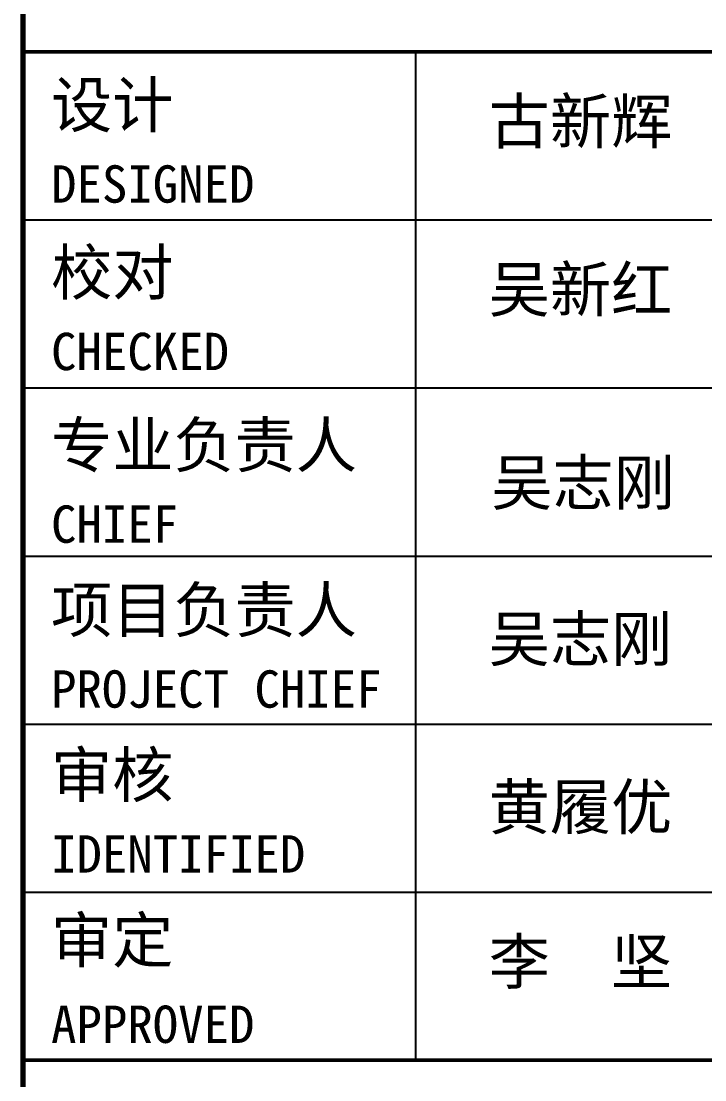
# Model space of a CAD drawing. Extents: x -737978 to 768813, y -372247 to 1140308.
# Drawn here: x -549448 to -541581, y -241531 to -229342 of the extents above; entities that cross this region are included whole.
import ezdxf

# ---------------------------------------------------------------- set-up
doc = ezdxf.new("R2010")
doc.units = 0
doc.header["$LTSCALE"] = 10
doc.header["$MEASUREMENT"] = 0
doc.layers.get('0').update_dxf_attribs({"linetype": 'CONTINUOUS'})
doc.layers.add('DRAW', color=7, linetype='CONTINUOUS', lineweight=70)
doc.layers.add('PUB_TITLE', color=4, linetype='CONTINUOUS')
doc.styles.add('-宋体', font='', dxfattribs={"width": 0.8})
doc.styles.get('-宋体').set_extended_font_data('SimSun')

# ---------------------------------------------------------------- blocks, each defined once
blk = doc.blocks.new('TQ1')
at = {"layer": 'PUB_TITLE'}
for p, q in [((-49854.8, -401954.8), (-43854.8, -401954.8)), ((-49854.8, -402854.8), (-43854.8, -402854.8)), ((-49854.8, -403754.8), (-43854.8, -403754.8)), ((-49854.8, -404654.8), (-43854.8, -404654.8)), ((-49854.8, -405554.8), (-43854.8, -405554.8))]:
    blk.add_line(p, q, dxfattribs=at)
at = {"layer": 'PUB_TITLE', "const_width": 20}
for points in [[(-49854.8, -378413.9), (-49854.8, -418454.8)], [(-49854.8, -401054.8), (-43854.8, -401054.8)], [(-49854.8, -406454.8), (-43854.8, -406454.8)]]:
    blk.add_lwpolyline(points, dxfattribs=at)
at = {"layer": 'PUB_TITLE'}
blk.add_lwpolyline([(-47754.8, -401054.8), (-47754.8, -406454.8)], dxfattribs=at)
at = {"layer": 'PUB_TITLE', "style": '-宋体'}
for s, height, p in [('设计', 240, (-49704.8, -401459.1)), ('古新辉', 240, (-47362.3, -401547.1)), ('DESIGNED', 200, (-49704.8, -401862.8)), ('校对', 240, (-49704.8, -402355.9)), ('吴新红', 240, (-47362.3, -402447.1)), ('CHECKED', 200, (-49704.8, -402759.5)), ('专业负责人', 240, (-49704.8, -403280.3)), ('吴志刚', 240, (-47348.2, -403481.5)), ('CHIEF', 200, (-49704.8, -403684)), ('项目负责人', 240, (-49704.8, -404163.3)), ('PROJECT CHIEF', 200, (-49704.8, -404566.9)), ('审核', 240, (-49704.8, -405046.2)), ('IDENTIFIED', 200, (-49704.8, -405449.9)), ('审定', 240, (-49704.8, -405931.5)), ('李  坚', 240, (-47362.3, -406047.1)), ('APPROVED', 200, (-49704.8, -406362))]:
    blk.add_text(s, height=height, dxfattribs=at).set_placement(p)
at = {"layer": 'PUB_TITLE', "style": '-宋体', "width": 1.000002}
for s, p in [('吴志刚', (-47362.2, -404318.2)), ('黄履优', (-47362.2, -405218.2))]:
    blk.add_text(s, height=240, dxfattribs=at).set_placement(p)

msp = doc.modelspace()

# ---------------------------------------------------------------- linework, layer by layer
at = {"layer": 'DRAW'}
msp.add_lwpolyline([(-549426.8, -181009.7), (-536525.1, -181009.7), (-536525.1, -267109.7), (-549426.8, -267109.7)], close=True, dxfattribs=at)

# ---------------------------------------------------------------- block references
at = {"xscale": 2.15028113370122, "yscale": 2.15028113370122, "zscale": 2.15028113370122}
msp.add_blockref('TQ1', (-442225.1, 632686.5), dxfattribs=at)

doc.saveas('drawing.dxf')
